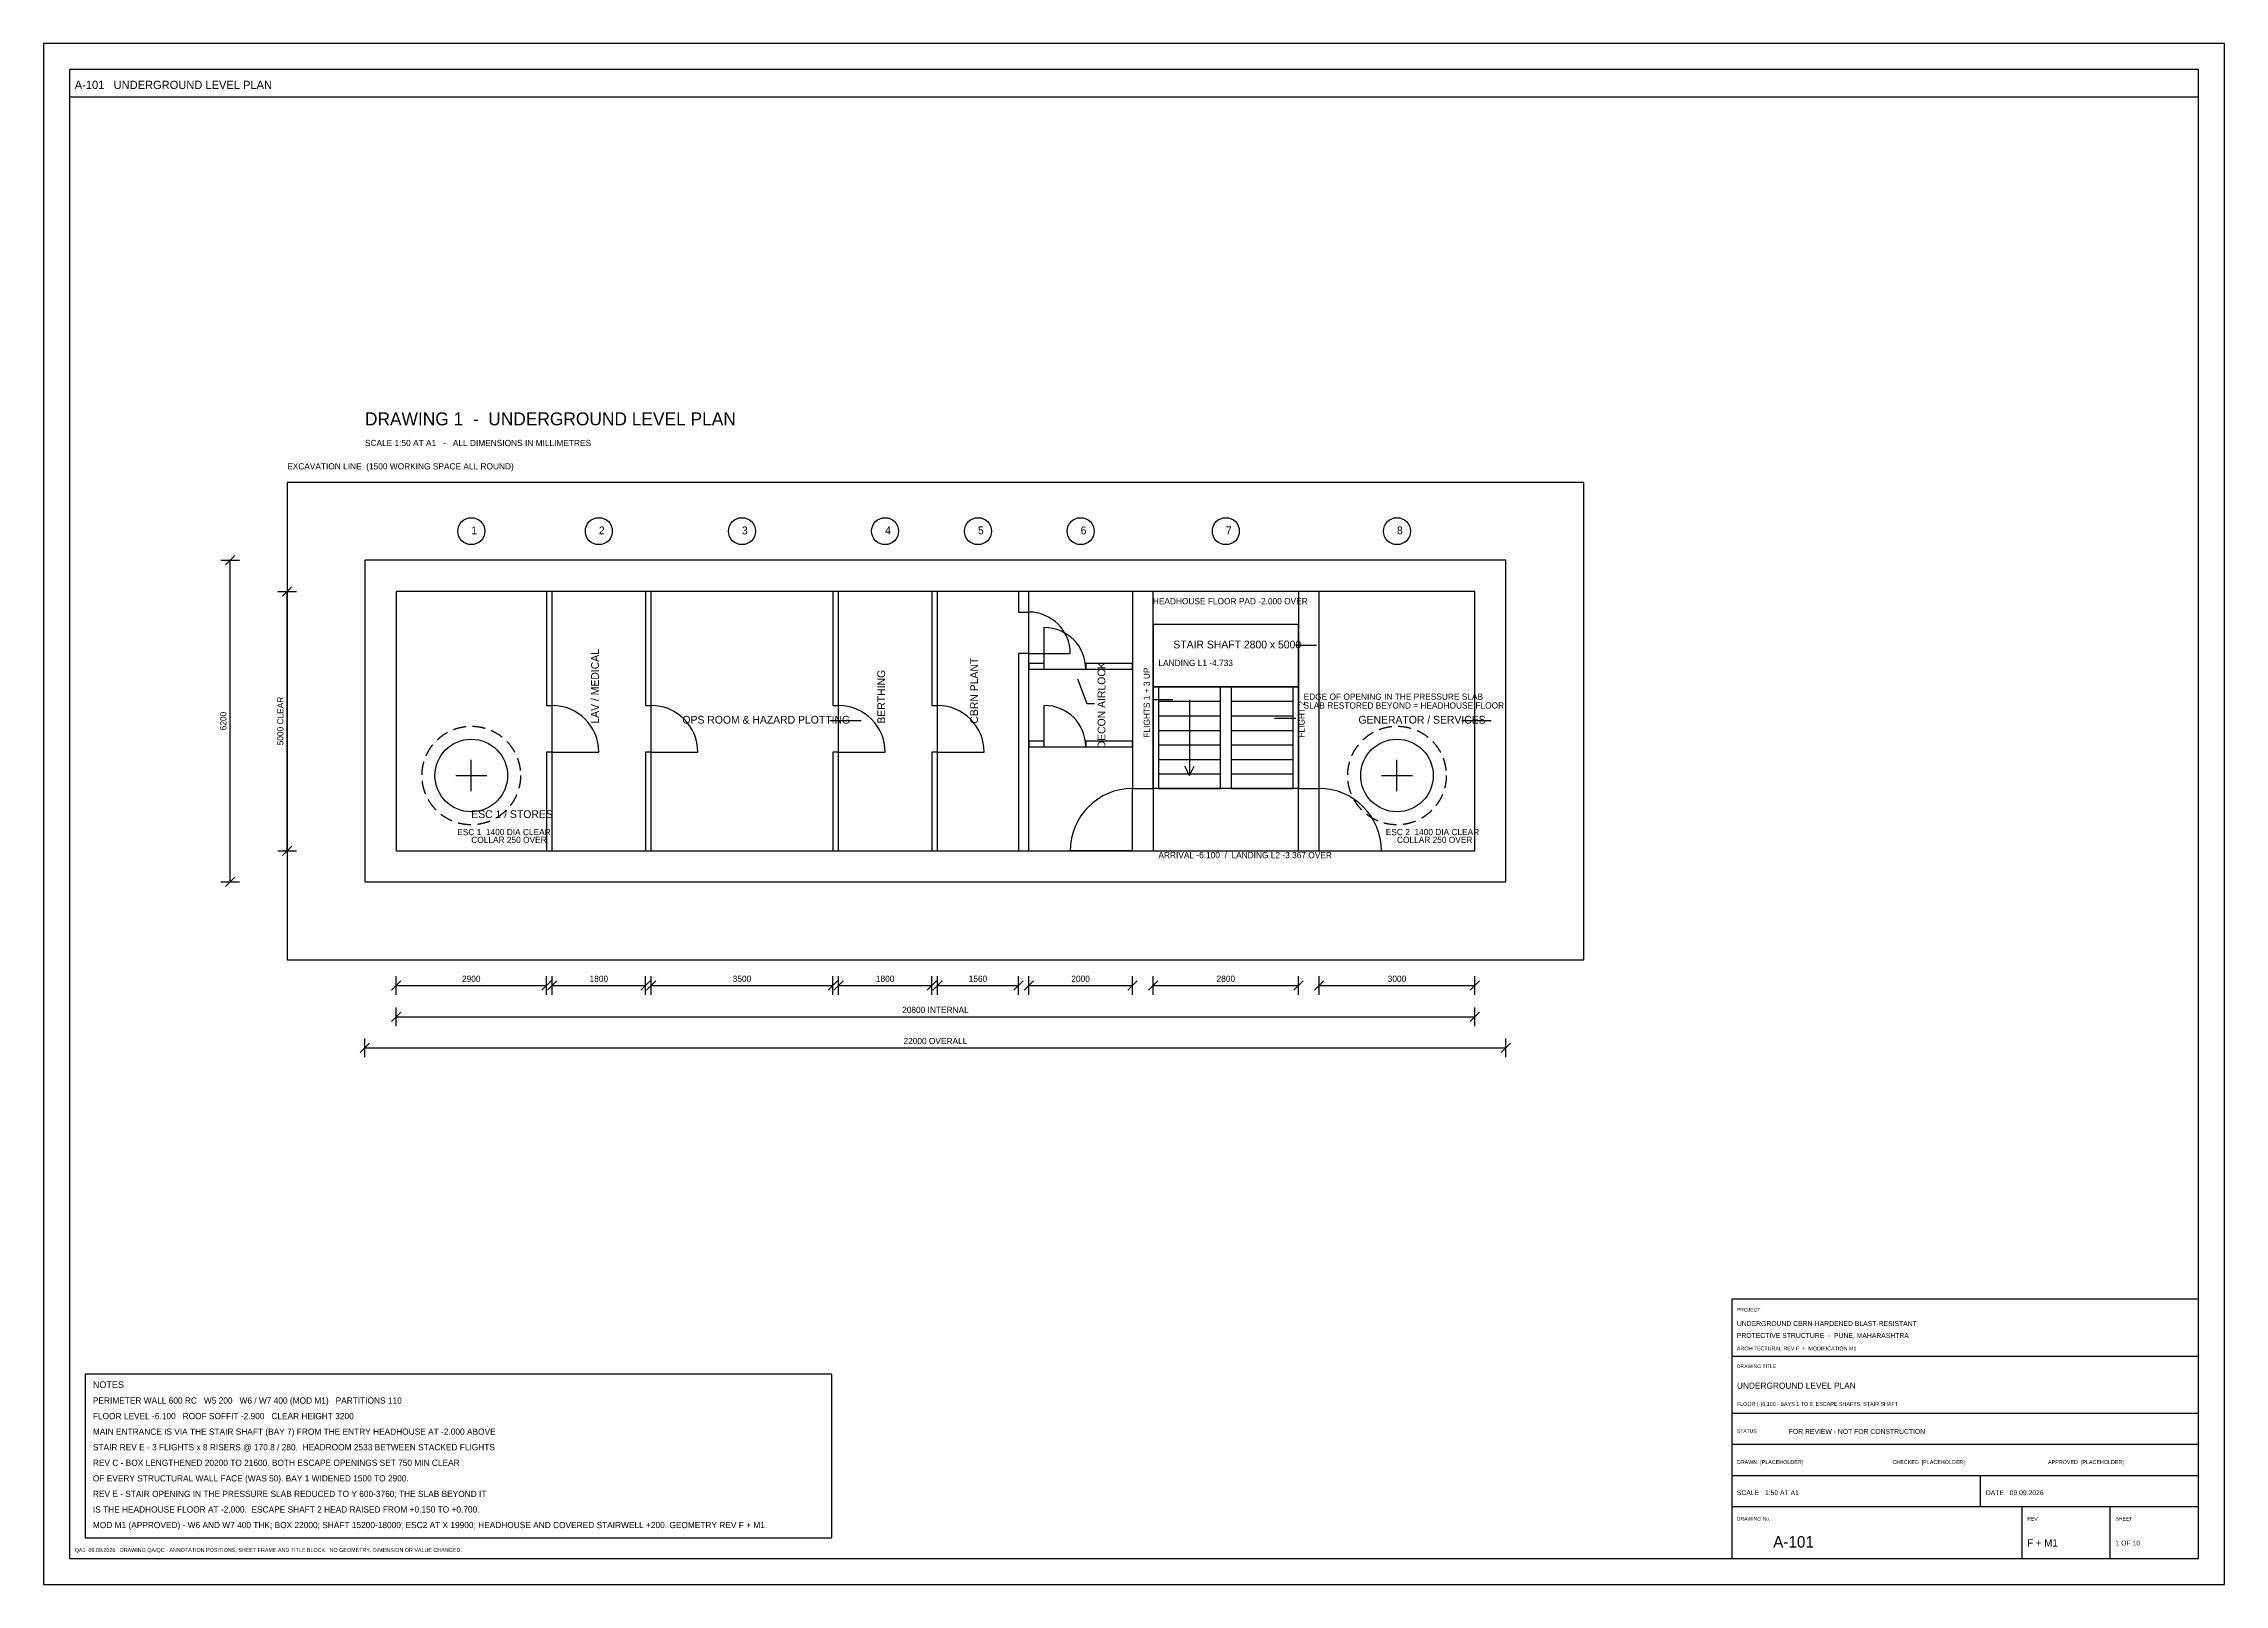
# Model space of a CAD drawing. Extents: x -6196 to 35854, y -19350 to 10350.
import ezdxf
from ezdxf.enums import TextEntityAlignment as Align

# ---------------------------------------------------------------- set-up
doc = ezdxf.new("R2010")
doc.units = 0
doc.header["$LTSCALE"] = 25
doc.linetypes.add('CENTER', pattern=[50, 32, -6, 6, -6])
doc.linetypes.add('DASHED', pattern=[15, 10, -5])
for name, color, linetype in [('CENTRE', 6, 'CENTER'), ('DIM', 4, 'CONTINUOUS'), ('GROUND', 42, 'CONTINUOUS'), ('HIDDEN', 8, 'DASHED'), ('LEADER', 7, 'Continuous'), ('OPENINGS', 1, 'CONTINUOUS'), ('SHEET-BORDER', 7, 'Continuous'), ('SHEET-TEXT', 7, 'Continuous'), ('SHEET-TITLEBLOCK', 7, 'Continuous'), ('STAIRS', 3, 'CONTINUOUS'), ('TEXT', 2, 'CONTINUOUS'), ('WALLS', 7, 'CONTINUOUS')]:
    doc.layers.add(name, color=color, linetype=linetype)

msp = doc.modelspace()

# ---------------------------------------------------------------- linework, layer by layer
at = {"layer": 'CENTRE'}
for p, q in [((1750, -3758), (2350, -3758)), ((2050, -4058), (2050, -3458)), ((19600, -3758), (20200, -3758)), ((19900, -4058), (19900, -3458))]:
    msp.add_line(p, q, dxfattribs=at)
at = {"layer": 'DIM'}
for p, q in [((-2690, 302), (-2510, 482)), ((-2780, 392), (-2420, 392)), ((-2600, -5808), (-2600, 392)), ((-1680, -208), (-1320, -208)), ((-1590, -298), (-1410, -118)), ((-1500, -5208), (-1500, -208)), ((-1680, -5208), (-1320, -5208)), ((-1590, -5298), (-1410, -5118)), ((-2780, -5808), (-2420, -5808)), ((-2690, -5898), (-2510, -5718)), ((510, -7898), (690, -7718)), ((600, -7988), (600, -7628)), ((600, -7808), (3500, -7808)), ((3410, -7898), (3590, -7718)), ((3500, -7988), (3500, -7628)), ((3520, -7898), (3700, -7718)), ((3610, -7988), (3610, -7628)), ((3610, -7808), (5410, -7808)), ((5320, -7898), (5500, -7718)), ((5410, -7988), (5410, -7628)), ((5430, -7898), (5610, -7718)), ((5520, -7988), (5520, -7628)), ((5520, -7808), (9020, -7808)), ((8930, -7898), (9110, -7718)), ((9020, -7988), (9020, -7628)), ((9040, -7898), (9220, -7718)), ((9130, -7988), (9130, -7628)), ((9130, -7808), (10930, -7808)), ((10840, -7898), (11020, -7718)), ((10930, -7988), (10930, -7628)), ((10950, -7898), (11130, -7718)), ((11040, -7988), (11040, -7628)), ((11040, -7808), (12600, -7808)), ((12510, -7898), (12690, -7718)), ((12600, -7988), (12600, -7628)), ((12710, -7898), (12890, -7718)), ((12800, -7988), (12800, -7628)), ((12800, -7808), (14800, -7808)), ((14710, -7898), (14890, -7718)), ((14800, -7988), (14800, -7628)), ((15110, -7898), (15290, -7718)), ((15200, -7988), (15200, -7628)), ((15200, -7808), (18000, -7808)), ((17910, -7898), (18090, -7718)), ((18000, -7988), (18000, -7628)), ((18310, -7898), (18490, -7718)), ((18400, -7988), (18400, -7628)), ((18400, -7808), (21400, -7808)), ((21310, -7898), (21490, -7718)), ((21400, -7988), (21400, -7628)), ((510, -8498), (690, -8318)), ((600, -8588), (600, -8228)), ((600, -8408), (21400, -8408)), ((21310, -8498), (21490, -8318)), ((21400, -8588), (21400, -8228)), ((0, -9188), (0, -8828)), ((22000, -9188), (22000, -8828)), ((-90, -9098), (90, -8918)), ((0, -9008), (22000, -9008)), ((21910, -9098), (22090, -8918))]:
    msp.add_line(p, q, dxfattribs=at)
at = {"layer": 'GROUND'}
msp.add_lwpolyline([(-1500, -7308), (23500, -7308), (23500, 1892), (-1500, 1892)], close=True, dxfattribs=at)
at = {"layer": 'HIDDEN'}
for centre in [(2050, -3758), (19900, -3758)]:
    msp.add_circle(centre, 950, dxfattribs=at)
at = {"layer": 'LEADER'}
for p, q in [((18170, -1254), (17951, -1254)), ((18349, -1254), (18170, -1254)), ((13923, -2379), (13746, -1901)), ((14067, -2379), (13923, -2379)), ((15216, -2294), (15379, -2294)), ((15379, -2294), (15577, -2294)), ((9297, -2704), (8964, -2704)), ((9570, -2704), (9297, -2704)), ((17765, -2656), (17537, -2656)), ((17952, -2656), (17765, -2656)), ((21460, -2704), (21149, -2704)), ((21715, -2704), (21460, -2704))]:
    msp.add_line(p, q, dxfattribs=at)
at = {"layer": 'OPENINGS'}
for p, q in [((12800, -1408), (12800, -608)), ((13100, -1708), (13100, -908)), ((12800, -1408), (13600, -1408)), ((13100, -1708), (13900, -1708)), ((3610, -3308), (3610, -2408)), ((5520, -3308), (5520, -2408)), ((9130, -3308), (9130, -2408)), ((11040, -3308), (11040, -2408)), ((13100, -3208), (13100, -2408)), ((3610, -3308), (4510, -3308)), ((5520, -3308), (6420, -3308)), ((9130, -3308), (10030, -3308)), ((11040, -3308), (11940, -3308)), ((13100, -3208), (13900, -3208)), ((14800, -5208), (14800, -4008)), ((18400, -5208), (18400, -4008)), ((14800, -5208), (13600, -5208)), ((18400, -5208), (19600, -5208))]:
    msp.add_line(p, q, dxfattribs=at)
msp.add_lwpolyline([(15200, -5208), (18000, -5208), (18000, -2048), (15200, -2048)], close=True, dxfattribs=at)
for centre in [(2050, -3758), (19900, -3758)]:
    msp.add_circle(centre, 700, dxfattribs=at)
for centre, radius, start, end in [((12800, -1408), 800, 0, 90), ((13100, -1708), 800, 0, 90), ((3610, -3308), 900, 0, 90), ((5520, -3308), 900, 0, 90), ((9130, -3308), 900, 0, 90), ((11040, -3308), 900, 0, 90), ((13100, -3208), 800, 0, 90), ((14800, -5208), 1200, 90, 180), ((18400, -5208), 1200, 0, 90)]:
    msp.add_arc(centre, radius, start, end, dxfattribs=at)
at = {"layer": 'SHEET-BORDER'}
for p, q in [((35854, 10350), (-6196, 10350)), ((-6196, 10350), (-6196, -19350)), ((35854, -19350), (35854, 10350)), ((35354, 9850), (-5696, 9850)), ((-5696, 9850), (-5696, -18850)), ((35354, -18850), (35354, 9850)), ((-5696, 9325), (35354, 9325)), ((9000, -15296), (-5396, -15296)), ((-5396, -15296), (-5396, -18450)), ((9000, -18450), (9000, -15296)), ((-5396, -18450), (9000, -18450)), ((-5696, -18850), (35354, -18850)), ((-6196, -19350), (35854, -19350))]:
    msp.add_line(p, q, dxfattribs=at)
at = {"layer": 'SHEET-TITLEBLOCK'}
for p, q in [((35354, -13850), (26354, -13850)), ((26354, -13850), (26354, -18850)), ((35354, -18850), (35354, -13850)), ((26354, -14950), (35354, -14950)), ((26354, -16050), (35354, -16050)), ((26354, -16650), (35354, -16650)), ((26354, -17250), (35354, -17250)), ((31154, -17850), (31154, -17250)), ((26354, -17850), (35354, -17850)), ((31954, -18850), (31954, -17850)), ((33654, -18850), (33654, -17850)), ((26354, -18850), (35354, -18850))]:
    msp.add_line(p, q, dxfattribs=at)
at = {"layer": 'STAIRS'}
for p, q in [((15300, -2328), (16500, -2328)), ((15900, -2298), (15900, -3758)), ((16700, -2328), (17900, -2328)), ((15300, -2608), (16500, -2608)), ((15300, -2888), (16500, -2888)), ((16700, -2608), (17900, -2608)), ((16700, -2888), (17900, -2888)), ((15300, -3168), (16500, -3168)), ((16700, -3168), (17900, -3168)), ((15300, -3448), (16500, -3448)), ((15300, -3728), (16500, -3728)), ((15900, -3758), (15810, -3578)), ((15900, -3758), (15990, -3578)), ((16700, -3448), (17900, -3448)), ((16700, -3728), (17900, -3728))]:
    msp.add_line(p, q, dxfattribs=at)
for points in [[(15200, -2048), (18000, -2048), (18000, -848), (15200, -848)], [(15300, -4008), (16500, -4008), (16500, -2048), (15300, -2048)], [(16700, -4008), (17900, -4008), (17900, -2048), (16700, -2048)], [(15200, -5208), (18000, -5208), (18000, -4008), (15200, -4008)]]:
    msp.add_lwpolyline(points, close=True, dxfattribs=at)
at = {"layer": 'TEXT'}
for centre in [(2050, 952), (4510, 952), (7270, 952), (10030, 952), (11820, 952), (13800, 952), (16600, 952), (19900, 952)]:
    msp.add_circle(centre, 260, dxfattribs=at)
at = {"layer": 'WALLS'}
for points in [[(0, -5808), (22000, -5808), (22000, 392), (0, 392)], [(600, -5208), (21400, -5208), (21400, -208), (600, -208)], [(3500, -2408), (3610, -2408), (3610, -208), (3500, -208)], [(5410, -2408), (5520, -2408), (5520, -208), (5410, -208)], [(9020, -2408), (9130, -2408), (9130, -208), (9020, -208)], [(10930, -2408), (11040, -2408), (11040, -208), (10930, -208)], [(12600, -608), (12800, -608), (12800, -208), (12600, -208)], [(14800, -4008), (15200, -4008), (15200, -208), (14800, -208)], [(18000, -4008), (18400, -4008), (18400, -208), (18000, -208)], [(12600, -5208), (12800, -5208), (12800, -1408), (12600, -1408)], [(12800, -1708), (13100, -1708), (13100, -1598), (12800, -1598)], [(13900, -1708), (14800, -1708), (14800, -1598), (13900, -1598)], [(3500, -5208), (3610, -5208), (3610, -3308), (3500, -3308)], [(5410, -5208), (5520, -5208), (5520, -3308), (5410, -3308)], [(9020, -5208), (9130, -5208), (9130, -3308), (9020, -3308)], [(10930, -5208), (11040, -5208), (11040, -3308), (10930, -3308)], [(12800, -3208), (13100, -3208), (13100, -3098), (12800, -3098)], [(13900, -3208), (14800, -3208), (14800, -3098), (13900, -3098)]]:
    msp.add_lwpolyline(points, close=True, dxfattribs=at)

# ---------------------------------------------------------------- texts
at = {"layer": 'DIM'}
for s, p in [('5000 CLEAR', (-1572, -2708)), ('6200', (-2672, -2708))]:
    msp.add_text(s, height=120, rotation=90, dxfattribs=at).set_placement(p, align=Align.CENTER)
for s, p in [('2900', (2050, -7736)), ('1800', (4510, -7736)), ('3500', (7270, -7736)), ('1800', (10030, -7736)), ('1560', (11820, -7736)), ('2000', (13800, -7736)), ('2800', (16600, -7736)), ('3000', (19900, -7736)), ('20800 INTERNAL', (11000, -8336)), ('22000 OVERALL', (11000, -8936))]:
    msp.add_text(s, height=120, dxfattribs=at).set_placement(p, align=Align.CENTER)
at = {"layer": 'GROUND'}
msp.add_text('EXCAVATION LINE  (1500 WORKING SPACE ALL ROUND)', height=120, dxfattribs=at).set_placement((-1500, 2142))
at = {"layer": 'SHEET-TEXT'}
for s, height, p in [('A-101   UNDERGROUND LEVEL PLAN', 160, (-5596, 9475)), ('PROJECT', 70, (26454, -14090)), ('UNDERGROUND CBRN-HARDENED BLAST-RESISTANT', 95, (26454, -14370)), ('PROTECTIVE STRUCTURE  -  PUNE, MAHARASHTRA', 95, (26454, -14600)), ('ARCHITECTURAL REV F  +  MODIFICATION M1', 75, (26454, -14840)), ('DRAWING TITLE', 70, (26454, -15180)), ('NOTES', 130, (-5246, -15566)), ('UNDERGROUND LEVEL PLAN', 120, (26454, -15580)), ('FLOOR (-)6.100 - BAYS 1 TO 8, ESCAPE SHAFTS, STAIR SHAFT', 75, (26454, -15910)), ('STATUS', 70, (26454, -16430)), ('FOR REVIEW - NOT FOR CONSTRUCTION', 95, (27454, -16450)), ('DRAWN  [PLACEHOLDER]', 75, (26454, -17030)), ('CHECKED  [PLACEHOLDER]', 75, (29454, -17030)), ('APPROVED  [PLACEHOLDER]', 75, (32454, -17030)), ('SCALE   1:50 AT A1', 95, (26454, -17630)), ('DATE   09.09.2026', 95, (31254, -17630)), ('DRAWING No.', 70, (26454, -18120)), ('REV', 70, (32054, -18120)), ('SHEET', 70, (33754, -18120)), ('A-101', 220, (27154, -18640)), ('F + M1', 140, (32054, -18620)), ('QA1  09.09.2026   DRAWING QA/QC - ANNOTATION POSITIONS, SHEET FRAME AND TITLE BLOCK.  NO GEOMETRY, DIMENSION OR VALUE CHANGED.', 75, (-5596, -18725)), ('1 OF 10', 95, (33754, -18600))]:
    msp.add_text(s, height=height, dxfattribs=at).set_placement(p)
at = {"layer": 'TEXT'}
for s, height, p in [('DRAWING 1  -  UNDERGROUND LEVEL PLAN', 250, (0, 2992)), ('SCALE 1:50 AT A1   -   ALL DIMENSIONS IN MILLIMETRES', 120, (0, 2592)), ('1', 150, (2050, 892)), ('2', 150, (4510, 892)), ('3', 150, (7270, 892)), ('4', 150, (10030, 892)), ('5', 150, (11820, 892)), ('6', 150, (13800, 892)), ('7', 150, (16600, 892)), ('8', 150, (19900, 892)), ('HEADHOUSE FLOOR PAD -2.000 OVER', 120, (15192, -458)), ('STAIR SHAFT 2800 x 5000', 150, (15588, -1308)), ('LANDING L1 -4.733', 120, (15300, -1648)), ('SLAB RESTORED BEYOND = HEADHOUSE FLOOR', 120, (18100, -2468)), ('EDGE OF OPENING IN THE PRESSURE SLAB', 120, (18100, -2298)), ('OPS ROOM & HAZARD PLOTTING', 150, (6122, -2758)), ('GENERATOR / SERVICES', 150, (19158, -2758)), ('ESC 1 / STORES', 150, (2050, -4578)), ('ESC 1  1400 DIA CLEAR', 120, (1780, -4908)), ('COLLAR 250 OVER', 120, (2050, -5058)), ('ESC 2  1400 DIA CLEAR', 120, (19684, -4908)), ('COLLAR 250 OVER', 120, (19900, -5058)), ('ARRIVAL -6.100  /  LANDING L2 -3.367 OVER', 120, (15300, -5352)), ('PERIMETER WALL 600 RC   W5 200   W6 / W7 400 (MOD M1)   PARTITIONS 110', 120, (-5246, -15866)), ('FLOOR LEVEL -6.100   ROOF SOFFIT -2.900   CLEAR HEIGHT 3200', 120, (-5246, -16166)), ('MAIN ENTRANCE IS VIA THE STAIR SHAFT (BAY 7) FROM THE ENTRY HEADHOUSE AT -2.000 ABOVE', 120, (-5246, -16466)), ('STAIR REV E - 3 FLIGHTS x 8 RISERS @ 170.8 / 280.  HEADROOM 2533 BETWEEN STACKED FLIGHTS', 120, (-5246, -16766)), ('OF EVERY STRUCTURAL WALL FACE (WAS 50). BAY 1 WIDENED 1500 TO 2900.', 120, (-5246, -17366)), ('REV C - BOX LENGTHENED 20200 TO 21600. BOTH ESCAPE OPENINGS SET 750 MIN CLEAR', 120, (-5246, -17066)), ('REV E - STAIR OPENING IN THE PRESSURE SLAB REDUCED TO Y 600-3760; THE SLAB BEYOND IT', 120, (-5246, -17666)), ('IS THE HEADHOUSE FLOOR AT -2.000.  ESCAPE SHAFT 2 HEAD RAISED FROM +0.150 TO +0.700.', 120, (-5246, -17966)), ('MOD M1 (APPROVED) - W6 AND W7 400 THK; BOX 22000; SHAFT 15200-18000; ESC2 AT X 19900; HEADHOUSE AND COVERED STAIRWELL +200. GEOMETRY REV F + M1.', 120, (-5246, -18266))]:
    msp.add_text(s, height=height, dxfattribs=at).set_placement(p)
for s, height, p in [('LAV / MEDICAL', 150, (4510, -2758)), ('CBRN PLANT', 150, (11820, -2758)), ('DECON AIRLOCK', 150, (14277, -3235)), ('BERTHING', 150, (10030, -2758)), ('FLIGHTS 1 + 3 UP', 120, (15134, -3028)), ('FLIGHT 2', 120, (18120, -3028))]:
    msp.add_text(s, height=height, rotation=90, dxfattribs=at).set_placement(p)

doc.saveas('drawing.dxf')
